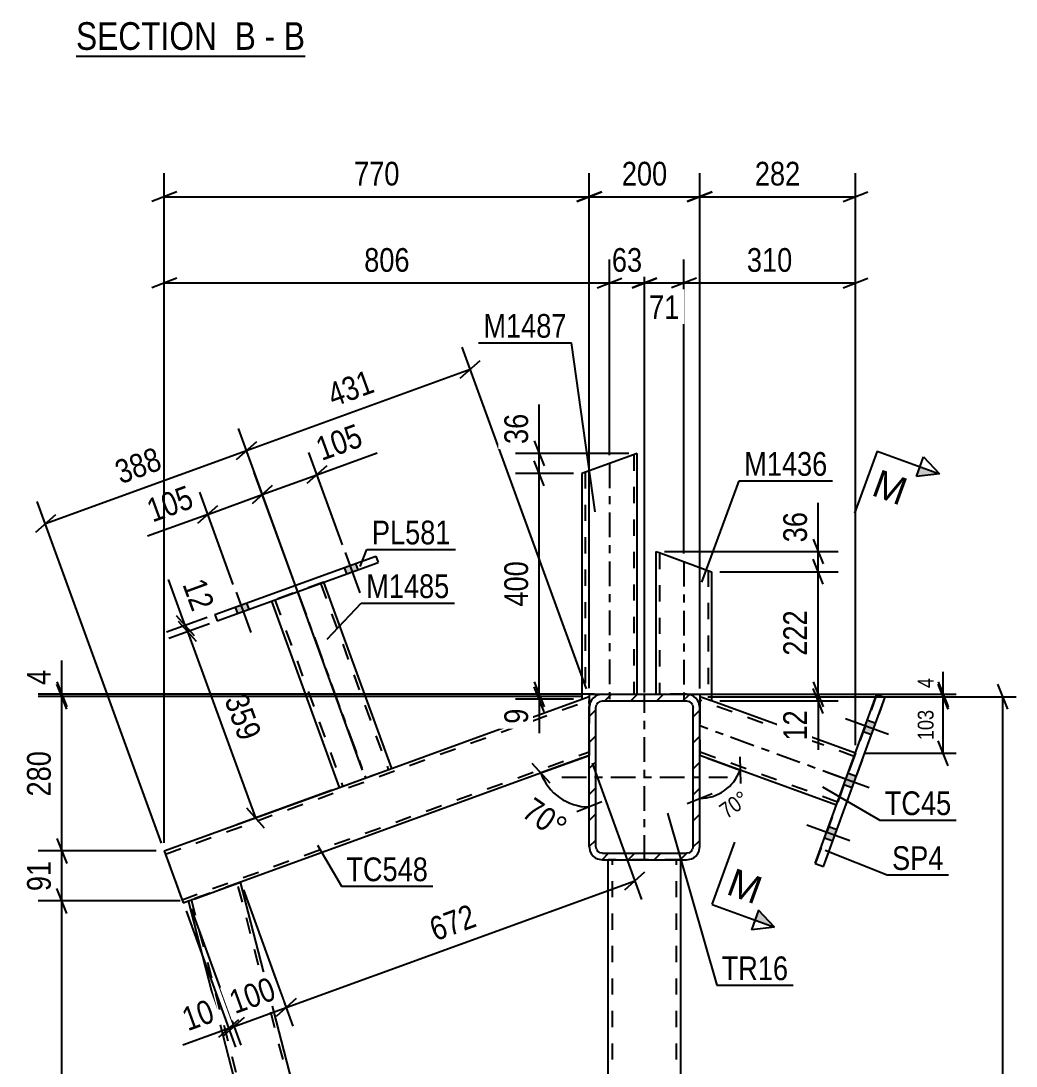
# Model space of a CAD drawing. Header units: millimetres. Extents: x -167 to 1022, y -666 to 175.
# Drawn here: x 352.7 to 472.9, y -425.5 to -299.3 of the extents above; entities that cross this region are included whole.
import ezdxf

# ---------------------------------------------------------------- set-up
doc = ezdxf.new("R2010")
doc.units = ezdxf.units.MM
doc.linetypes.add('DXK_LINE_DOT2', pattern=[3.9198, 1.9599, -1.9599])
doc.linetypes.add('DXK_LINE_DOT3', pattern=[5.9187, 2.979, -0.9799, 0.9799, -0.9799])
doc.styles.add('Arial', font='ARIAL.TTF', dxfattribs={"height": 0.2})
doc.styles.add('Arial Narrow', font='ARIALN.TTF', dxfattribs={"height": 0.2})

# ---------------------------------------------------------------- blocks, each defined once
blk = doc.blocks.new('Unknown-389677493-13 - 41460')
at = {"color": 6, "linetype": 'Continuous'}
blk.add_line((359.37, -303.53), (387.02, -303.53), dxfattribs=at)
at = {"color": 0, "linetype": 'Continuous'}
for points in [[(377.48, -302.78), (377.48, -299.28), (359.37, -299.28), (359.37, -302.78)], [(381.09, -302.78), (381.09, -299.28), (378.53, -299.28), (378.53, -302.78)], [(383.41, -302.78), (383.41, -299.28), (382.14, -299.28), (382.14, -302.78)], [(387.02, -302.78), (387.02, -299.28), (384.46, -299.28), (384.46, -302.78)]]:
    blk.add_wipeout(points, dxfattribs=at)
at = {"color": 7, "linetype": 'Continuous', "style": 'Arial Narrow'}
for s, p in [('SECTION ', (359.37, -302.78)), ('B', (378.53, -302.78)), ('B', (384.46, -302.78)), ('-', (382.14, -302.78))]:
    blk.add_text(s, height=3.34, dxfattribs=at).set_placement(p)
blk = doc.blocks.new('Part-389677493-47263 - 47205')
at = {"color": 2, "linetype": 'Continuous'}
for p, q in [((448.61, -401.03), (456.02, -380.67)), ((449.61, -401.39), (457.02, -381.03)), ((457.02, -381.03), (456.02, -380.67)), ((448.61, -401.03), (449.61, -401.39))]:
    blk.add_line(p, q, dxfattribs=at)
at = {"color": 7, "linetype": 'DXK_LINE_DOT2'}
for p, q in [((456.02, -380.67), (448.61, -401.03)), ((449.61, -401.39), (457.02, -381.03))]:
    blk.add_line(p, q, dxfattribs=at)
blk = doc.blocks.new('Part-389677493-68821 - 47205')
at = {"color": 2, "linetype": 'Continuous'}
for p, q in [((376.14, -370.97), (395.56, -363.9)), ((376.41, -371.72), (395.83, -364.66)), ((395.56, -363.9), (395.83, -364.66)), ((376.14, -370.97), (376.41, -371.72))]:
    blk.add_line(p, q, dxfattribs=at)
blk = doc.blocks.new('Part-389677493-47302 - 47205')
at = {"color": 2, "linetype": 'Continuous'}
for p, q in [((423.6, -469.69), (423.6, -400.59)), ((432.4, -469.69), (432.4, -400.59)), ((423.6, -497.7), (423.6, -497.11)), ((432.4, -497.7), (432.4, -497.11)), ((423.6, -577.69), (423.6, -524.15)), ((432.4, -593.25), (432.4, -524.15))]:
    blk.add_line(p, q, dxfattribs=at)
at = {"color": 7, "linetype": 'DXK_LINE_DOT2'}
for p, q in [((432.4, -400.59), (423.6, -400.59)), ((424.13, -593.25), (424.13, -400.59)), ((431.86, -593.25), (431.86, -400.59)), ((423.6, -497.11), (423.6, -469.69)), ((432.4, -497.11), (432.4, -469.69)), ((423.6, -524.15), (423.6, -497.7)), ((432.4, -524.15), (432.4, -497.7)), ((423.6, -593.25), (423.6, -577.69)), ((432.4, -593.25), (423.6, -593.25))]:
    blk.add_line(p, q, dxfattribs=at)
blk = doc.blocks.new('Part-389677493-47262 - 47205')
at = {"color": 2, "linetype": 'Continuous'}
for p, q in [((434.66, -380.88), (434.66, -381.73)), ((434.66, -381.73), (434.66, -382.19)), ((453.46, -387.72), (436.09, -381.4)), ((451.18, -393.98), (434.66, -387.97))]:
    blk.add_line(p, q, dxfattribs=at)
at = {"color": 7, "linetype": 'DXK_LINE_DOT2'}
for p, q in [((434.66, -380.88), (434.66, -380.94)), ((436.09, -381.4), (434.66, -380.88)), ((434.66, -380.94), (434.66, -381.13)), ((453.32, -388.09), (434.66, -381.3)), ((434.66, -382.19), (434.66, -387.97)), ((451.31, -393.61), (434.66, -387.55)), ((453.46, -387.72), (451.18, -393.98))]:
    blk.add_line(p, q, dxfattribs=at)
at = {"color": 7, "linetype": 'DXK_LINE_DOT3'}
blk.add_line((452.32, -390.85), (434.66, -384.42), dxfattribs=at)
blk = doc.blocks.new('Part-389677493-68827 - 47205')
at = {"color": 2, "linetype": 'Continuous'}
for p, q in [((427.11, -351.5), (420.44, -353.92)), ((427.11, -380.59), (427.11, -351.5)), ((420.44, -353.92), (420.44, -381.2)), ((420.44, -381.2), (421.33, -380.87)), ((421.33, -380.59), (422.93, -380.59)), ((421.33, -380.59), (421.33, -380.87))]:
    blk.add_line(p, q, dxfattribs=at)
at = {"color": 7, "linetype": 'DXK_LINE_DOT2'}
for p, q in [((426.71, -351.64), (426.71, -380.59)), ((420.84, -353.78), (420.87, -353.77)), ((420.84, -353.78), (420.84, -381.05)), ((422.93, -380.59), (427.11, -380.59)), ((420.44, -381.2), (420.44, -381.2)), ((420.44, -381.2), (420.44, -381.2))]:
    blk.add_line(p, q, dxfattribs=at)
at = {"color": 7, "linetype": 'DXK_LINE_DOT3'}
blk.add_line((423.77, -352.71), (423.77, -381.2), dxfattribs=at)
blk = doc.blocks.new('Part-389677493-47318 - 47205')
at = {"linetype": 'Continuous'}
h = blk.add_hatch(dxfattribs=at)
h.set_pattern_fill('', scale=0.7, style=0, pattern_type=0)
h.set_pattern_definition([(45, (421.3288, -398.988), (-1.57154, 1.57154), [])])
h.paths.add_polyline_path([(421.33, -382.19), (421.33, -398.99), (421.45, -399.6), (421.8, -400.12), (422.32, -400.47), (422.93, -400.59), (433.06, -400.59), (433.67, -400.47), (434.19, -400.12), (434.54, -399.6), (434.66, -398.99), (434.66, -382.19), (434.54, -381.58), (434.19, -381.06), (433.67, -380.71), (433.06, -380.59), (422.93, -380.59), (422.32, -380.71), (421.8, -381.06), (421.45, -381.58)])
h.paths.add_polyline_path([(422.36, -381.62), (422.62, -381.45), (422.93, -381.39), (433.06, -381.39), (433.37, -381.45), (433.63, -381.62), (433.8, -381.88), (433.86, -382.19), (433.86, -398.99), (433.8, -399.29), (433.63, -399.55), (433.37, -399.73), (433.06, -399.79), (422.93, -399.79), (422.62, -399.73), (422.36, -399.55), (422.19, -399.29), (422.13, -398.99), (422.13, -382.19), (422.19, -381.88)])
at = {"color": 2, "linetype": 'Continuous'}
for p, q in [((422.93, -380.59), (422.32, -380.71)), ((422.93, -380.59), (433.06, -380.59)), ((433.67, -380.71), (433.06, -380.59)), ((421.45, -381.58), (421.33, -382.19)), ((421.33, -398.99), (421.33, -382.19)), ((422.13, -382.19), (422.19, -381.88)), ((422.13, -398.99), (422.13, -382.19)), ((422.62, -381.45), (422.93, -381.39)), ((422.93, -381.39), (433.06, -381.39)), ((433.06, -381.39), (433.37, -381.45)), ((433.8, -381.88), (433.86, -382.19)), ((433.86, -398.99), (433.86, -382.19)), ((434.66, -382.19), (434.54, -381.58)), ((434.66, -398.99), (434.66, -382.19)), ((421.33, -398.99), (421.45, -399.6)), ((422.19, -399.29), (422.13, -398.99)), ((422.93, -399.79), (422.62, -399.73)), ((422.93, -399.79), (433.06, -399.79)), ((433.37, -399.73), (433.06, -399.79)), ((433.86, -398.99), (433.8, -399.29)), ((434.54, -399.6), (434.66, -398.99)), ((422.32, -400.47), (422.93, -400.59)), ((422.93, -400.59), (433.06, -400.59)), ((433.06, -400.59), (433.67, -400.47))]:
    blk.add_line(p, q, dxfattribs=at)
at = {"color": 7, "linetype": 'DXK_LINE_DOT3'}
for p, q in [((428, -400.59), (428, -380.59)), ((418, -390.59), (438, -390.59))]:
    blk.add_line(p, q, dxfattribs=at)
at = {"color": 2, "linetype": 'Continuous'}
for centre, radius, start, end in [((422.93, -382.19), 1.6, 112.5, 157.5), ((433.06, -382.19), 1.6, 22.5, 67.5), ((422.93, -382.19), 0.8, 112.5, 157.5), ((433.06, -382.19), 0.8, 22.5, 67.5), ((422.93, -398.99), 1.6, 202.5, 247.5), ((422.93, -398.99), 0.8, 202.5, 247.5), ((433.06, -398.99), 0.8, 292.5, 337.5), ((433.06, -398.99), 1.6, 292.5, 337.5)]:
    blk.add_arc(centre, radius, start, end, dxfattribs=at)
blk = doc.blocks.new('Bolt-389677493-47372 - 47205')
at = {"linetype": 'Continuous'}
for points in [[(455.4, -385.48), (455.91, -384.1), (454.9, -383.74), (454.4, -385.12)], [(455.4, -385.48), (455.91, -384.1), (454.9, -383.74), (454.4, -385.12)], [(455.4, -385.48), (455.91, -384.1), (454.9, -383.74), (454.4, -385.12)], [(453.07, -391.9), (453.57, -390.53), (452.57, -390.16), (452.07, -391.54)], [(453.07, -391.9), (453.57, -390.53), (452.57, -390.16), (452.07, -391.54)], [(450.73, -398.33), (451.23, -396.95), (450.23, -396.58), (449.73, -397.96)], [(450.73, -398.33), (451.23, -396.95), (450.23, -396.58), (449.73, -397.96)], [(450.73, -398.33), (451.23, -396.95), (450.23, -396.58), (449.73, -397.96)]]:
    blk.add_hatch(color=1, dxfattribs=at).paths.add_polyline_path(points)
at = {"color": 1, "linetype": 'Continuous'}
for p, q in [((457.47, -385.45), (452.27, -383.56)), ((457.47, -385.45), (452.27, -383.56)), ((457.47, -385.45), (452.27, -383.56)), ((455.91, -384.1), (454.9, -383.74)), ((455.91, -384.1), (454.9, -383.74)), ((455.91, -384.1), (454.9, -383.74)), ((455.4, -385.48), (454.4, -385.12)), ((455.4, -385.48), (454.4, -385.12)), ((455.4, -385.48), (454.4, -385.12)), ((455.13, -391.88), (449.94, -389.98)), ((455.13, -391.88), (449.94, -389.98)), ((453.57, -390.53), (452.57, -390.16)), ((453.57, -390.53), (452.57, -390.16)), ((453.07, -391.9), (452.07, -391.54)), ((453.07, -391.9), (452.07, -391.54)), ((452.8, -398.3), (447.6, -396.4)), ((452.8, -398.3), (447.6, -396.4)), ((452.8, -398.3), (447.6, -396.4)), ((451.23, -396.95), (450.23, -396.58)), ((451.23, -396.95), (450.23, -396.58)), ((451.23, -396.95), (450.23, -396.58)), ((450.73, -398.33), (449.73, -397.96)), ((450.73, -398.33), (449.73, -397.96)), ((450.73, -398.33), (449.73, -397.96))]:
    blk.add_line(p, q, dxfattribs=at)
blk = doc.blocks.new('Part-389677493-63126 - 47205')
at = {"color": 7, "linetype": 'DXK_LINE_DOT2'}
for p, q in [((420.44, -381.2), (421.33, -380.87)), ((421.33, -387.96), (421.33, -380.87)), ((370.17, -399.89), (421.33, -381.3)), ((421.33, -381.3), (421.33, -381.3)), ((421.33, -381.72), (421.33, -381.4)), ((421.33, -382.16), (421.33, -387.28)), ((421.33, -387.11), (421.33, -387.96)), ((372.17, -405.4), (421.33, -387.54)), ((421.33, -387.54), (421.33, -387.51)), ((421.33, -387.54), (421.33, -387.54)), ((421.33, -387.96), (421.33, -387.96)), ((421.33, -387.97), (421.33, -387.96)), ((421.33, -387.96), (421.33, -387.97)), ((391.18, -391.83), (396.69, -389.82)), ((370.03, -399.51), (372.31, -405.78)), ((372.94, -405.55), (379.24, -403.26))]:
    blk.add_line(p, q, dxfattribs=at)
at = {"color": 2, "linetype": 'Continuous'}
for p, q in [((421.33, -380.87), (421.33, -380.87)), ((421.33, -380.87), (421.33, -380.87)), ((421.33, -380.87), (421.33, -380.94)), ((421.33, -380.94), (421.33, -381.12)), ((421.33, -381.12), (421.33, -381.72)), ((396.69, -389.82), (420.44, -381.2)), ((421.33, -381.72), (421.33, -382.16)), ((421.33, -387.97), (379.24, -403.26)), ((370.03, -399.51), (391.18, -391.83)), ((370.03, -399.51), (372.31, -405.78)), ((372.31, -405.78), (372.94, -405.55))]:
    blk.add_line(p, q, dxfattribs=at)
blk = doc.blocks.new('Part-389677493-63127 - 47205')
at = {"color": 7, "linetype": 'DXK_LINE_DOT2'}
for p, q in [((379.24, -403.26), (372.94, -405.55)), ((378.86, -403.4), (378.86, -403.4)), ((423.6, -576.48), (378.86, -403.4)), ((372.94, -405.55), (372.94, -405.55)), ((373.35, -405.4), (373.32, -405.41)), ((373.32, -405.41), (373.32, -405.41)), ((421.87, -593.25), (373.32, -405.41)), ((373.41, -405.38), (373.35, -405.4)), ((423.6, -574.89), (423.6, -574.88)), ((423.6, -574.88), (423.6, -574.89)), ((423.6, -574.89), (423.6, -574.89)), ((423.6, -593.25), (423.6, -574.89)), ((423.6, -577.73), (423.6, -574.89)), ((423.6, -578.08), (423.6, -578.08)), ((422.93, -593.25), (423.6, -593.25))]:
    blk.add_line(p, q, dxfattribs=at)
at = {"color": 2, "linetype": 'Continuous'}
for p, q in [((373.7, -405.27), (379.24, -403.26)), ((423.6, -574.88), (379.24, -403.26)), ((372.94, -405.55), (373, -405.52)), ((372.94, -405.55), (372.94, -405.55)), ((421.46, -593.25), (372.94, -405.55)), ((373, -405.52), (373.41, -405.38)), ((373.41, -405.38), (373.7, -405.27)), ((423.6, -593.25), (423.6, -577.73)), ((421.46, -593.25), (422.93, -593.25))]:
    blk.add_line(p, q, dxfattribs=at)
blk = doc.blocks.new('Part-389677493-68816 - 47205')
at = {"color": 2, "linetype": 'Continuous'}
for p, q in [((429.42, -380.59), (429.42, -363.36)), ((429.42, -363.36), (429.48, -363.39)), ((429.48, -363.39), (429.66, -363.45)), ((429.66, -363.45), (430.22, -363.65)), ((430.22, -363.65), (436.09, -365.79)), ((436.09, -365.79), (436.09, -381.4)), ((433.06, -380.59), (434.66, -380.59)), ((434.66, -380.59), (434.66, -380.88)), ((436.03, -381.37), (434.66, -380.88)), ((436.09, -381.4), (436.03, -381.37))]:
    blk.add_line(p, q, dxfattribs=at)
at = {"color": 7, "linetype": 'DXK_LINE_DOT2'}
for p, q in [((429.66, -363.45), (430.07, -363.6)), ((429.82, -363.51), (429.82, -380.59)), ((429.82, -363.51), (429.85, -363.52)), ((429.92, -363.54), (430.22, -363.65)), ((435.69, -365.64), (435.69, -381.25)), ((433.06, -380.59), (429.42, -380.59)), ((435.66, -381.24), (435.6, -381.22))]:
    blk.add_line(p, q, dxfattribs=at)
at = {"color": 7, "linetype": 'DXK_LINE_DOT3'}
blk.add_line((432.76, -364.58), (432.76, -381.4), dxfattribs=at)
blk = doc.blocks.new('Part-389677493-68820 - 47205')
at = {"color": 7, "linetype": 'DXK_LINE_DOT2'}
for p, q in [((389.25, -367.05), (382.99, -369.33)), ((388.88, -367.18), (397.07, -389.69)), ((389.26, -367.05), (389.25, -367.05)), ((389.25, -367.05), (389.26, -367.05)), ((382.99, -369.33), (382.99, -369.33)), ((382.99, -369.33), (382.99, -369.33)), ((383.37, -369.19), (391.56, -391.69)), ((396.98, -389.72), (397.07, -389.69)), ((396.98, -389.72), (397.04, -389.7)), ((397.04, -389.7), (396.98, -389.72)), ((397.04, -389.7), (397.07, -389.69)), ((397.07, -389.69), (397.04, -389.7)), ((391.18, -391.83), (391.18, -391.83)), ((391.18, -391.83), (391.19, -391.83)), ((391.18, -391.83), (391.19, -391.83)), ((391.56, -391.69), (391.58, -391.68)), ((391.58, -391.68), (391.64, -391.66)), ((391.64, -391.66), (391.67, -391.65))]:
    blk.add_line(p, q, dxfattribs=at)
at = {"color": 2, "linetype": 'Continuous'}
for p, q in [((389.26, -367.05), (397.44, -389.55)), ((391.18, -391.83), (382.99, -369.33)), ((391.19, -391.83), (397.44, -389.55))]:
    blk.add_line(p, q, dxfattribs=at)
at = {"color": 7, "linetype": 'DXK_LINE_DOT3'}
blk.add_line((386.12, -368.19), (394.31, -390.69), dxfattribs=at)
blk = doc.blocks.new('Bolt-389677493-68833 - 47205')
at = {"linetype": 'Continuous'}
for points in [[(393.12, -364.79), (391.74, -365.3), (392.01, -366.05), (393.39, -365.55)], [(379.96, -369.58), (378.58, -370.08), (378.86, -370.84), (380.23, -370.33)]]:
    blk.add_hatch(color=1, dxfattribs=at).paths.add_polyline_path(points)
at = {"color": 1, "linetype": 'Continuous'}
for p, q in [((391.86, -363.48), (393.64, -368.36)), ((391.74, -365.3), (392.01, -366.05)), ((393.12, -364.79), (393.39, -365.55)), ((378.7, -368.27), (380.48, -373.15)), ((379.96, -369.58), (380.23, -370.33)), ((378.58, -370.08), (378.86, -370.84))]:
    blk.add_line(p, q, dxfattribs=at)
blk = doc.blocks.new('Bolt-389677493-68834 - 47205')
at = {"linetype": 'Continuous'}
for points in [[(393.12, -364.79), (391.74, -365.3), (392.01, -366.05), (393.39, -365.55)], [(379.96, -369.58), (378.58, -370.08), (378.86, -370.84), (380.23, -370.33)]]:
    blk.add_hatch(color=1, dxfattribs=at).paths.add_polyline_path(points)
at = {"color": 1, "linetype": 'Continuous'}
for p, q in [((391.86, -363.48), (393.64, -368.36)), ((391.74, -365.3), (392.01, -366.05)), ((393.12, -364.79), (393.39, -365.55)), ((378.7, -368.27), (380.48, -373.15)), ((379.96, -369.58), (380.23, -370.33)), ((378.58, -370.08), (378.86, -370.84))]:
    blk.add_line(p, q, dxfattribs=at)
blk = doc.blocks.new('StraightDimension-389677493-68284 - 47205')
at = {"color": 7, "linetype": 'Continuous'}
for p, q in [((421.33, -379.87), (421.33, -317.66)), ((434.66, -379.91), (434.66, -317.66)), ((422.83, -319.91), (419.83, -321.11)), ((421.33, -320.51), (434.66, -320.51)), ((433.16, -321.11), (436.16, -319.91))]:
    blk.add_line(p, q, dxfattribs=at)
at = {"color": 0}
blk.add_wipeout([(431.34, -319.76), (431.34, -315.56), (424.66, -315.56), (424.66, -319.76)], dxfattribs=at)
at = {"color": 3, "style": 'Arial Narrow'}
blk.add_text('200', height=2.863, dxfattribs=at).set_placement((425.26, -319.16))
blk = doc.blocks.new('StraightDimension-389677493-76272 - 47205')
at = {"color": 7, "linetype": 'Continuous'}
for p, q in [((375.47, -372.07), (370.58, -373.85)), ((373.91, -374.23), (371.75, -371.82)), ((372.83, -373.03), (381.02, -395.52)), ((390.24, -392.17), (378.76, -396.35)), ((379.94, -394.32), (382.1, -396.73))]:
    blk.add_line(p, q, dxfattribs=at)
at = {"color": 0}
blk.add_wipeout([(378.77, -387.16), (382.72, -385.72), (380.43, -379.44), (376.49, -380.88)], dxfattribs=at)
at = {"color": 3, "style": 'Arial Narrow'}
blk.add_text('359', height=2.863, rotation=-69.9983, dxfattribs=at).set_placement((377.26, -381.24))
blk = doc.blocks.new('StraightDimension-389677493-76208 - 47205')
at = {"color": 7, "linetype": 'Continuous'}
for p, q in [((391.52, -362.54), (387.46, -351.4)), ((389.64, -353), (387.23, -355.16)), ((385.78, -367.25), (380.89, -353.8)), ((381.86, -356.48), (388.44, -354.08)), ((380.66, -357.55), (383.06, -355.4))]:
    blk.add_line(p, q, dxfattribs=at)
at = {"color": 0}
blk.add_wipeout([(394.96, -350.91), (393.52, -346.96), (387.24, -349.25), (388.67, -353.2)], dxfattribs=at)
at = {"color": 7, "linetype": 'Continuous'}
blk.add_line((388.44, -354.08), (395.71, -351.44), dxfattribs=at)
blk.add_line((388.44, -354.08), (395.71, -351.44), dxfattribs=at)
at = {"color": 3, "style": 'Arial Narrow'}
blk.add_text('105', height=2.863, rotation=20.002, dxfattribs=at).set_placement((389.03, -352.43))
blk = doc.blocks.new('StraightDimension-389677493-50651 - 47205')
at = {"color": 7, "linetype": 'Continuous'}
for p, q in [((464.04, -380.59), (464.04, -377.87)), ((464.04, -380.59), (464.04, -377.87)), ((463.44, -379.09), (464.64, -382.09)), ((464.64, -382.38), (463.44, -379.38)), ((434.06, -380.59), (465.64, -380.59)), ((435.66, -380.88), (465.64, -380.88)), ((464.04, -380.88), (464.04, -380.59))]:
    blk.add_line(p, q, dxfattribs=at)
at = {"color": 0}
blk.add_wipeout([(463.29, -378.22), (460.49, -378.22), (460.49, -380.24), (463.29, -380.24)], dxfattribs=at)
at = {"color": 3, "style": 'Arial Narrow'}
blk.add_text('4', height=1.91, rotation=90.0002, dxfattribs=at).set_placement((462.89, -379.84))
blk = doc.blocks.new('StraightDimension-389677493-76183 - 47205')
at = {"color": 7, "linetype": 'Continuous'}
for p, q in [((393.97, -389.75), (378.98, -348.48)), ((378.75, -352.24), (381.16, -350.09)), ((355.67, -359.98), (379.95, -351.16)), ((369.69, -398.57), (354.7, -357.3)), ((356.88, -358.91), (354.47, -361.06))]:
    blk.add_line(p, q, dxfattribs=at)
at = {"color": 0}
blk.add_wipeout([(370.7, -353.73), (369.26, -349.78), (362.98, -352.06), (364.41, -356.01)], dxfattribs=at)
at = {"color": 3, "style": 'Arial Narrow'}
blk.add_text('388', height=2.863, rotation=19.9676, dxfattribs=at).set_placement((364.77, -355.24))
blk = doc.blocks.new('StraightDimension-389677493-50652 - 47205')
at = {"color": 7, "linetype": 'Continuous'}
for p, q in [((463.44, -379.38), (464.64, -382.38)), ((435.66, -380.88), (465.64, -380.88)), ((464.04, -387.72), (464.04, -380.88)), ((464.64, -389.22), (463.44, -386.22)), ((454.46, -387.72), (465.64, -387.72))]:
    blk.add_line(p, q, dxfattribs=at)
at = {"color": 0}
blk.add_wipeout([(463.29, -382.07), (460.49, -382.07), (460.49, -386.53), (463.29, -386.53)], dxfattribs=at)
at = {"color": 3, "style": 'Arial Narrow'}
blk.add_text('103', height=1.909, rotation=90.0002, dxfattribs=at).set_placement((462.89, -386.13))
blk = doc.blocks.new('StraightDimension-389677493-76310 - 47205')
at = {"color": 7, "linetype": 'Continuous'}
for p, q in [((432.76, -363.58), (432.76, -328.08)), ((453.46, -386.72), (453.46, -328.08)), ((434.26, -330.33), (431.26, -331.53)), ((451.96, -331.53), (454.96, -330.33)), ((432.76, -330.93), (453.46, -330.93))]:
    blk.add_line(p, q, dxfattribs=at)
at = {"color": 0}
blk.add_wipeout([(446.45, -330.18), (446.45, -325.98), (439.76, -325.98), (439.76, -330.18)], dxfattribs=at)
at = {"color": 3, "style": 'Arial Narrow'}
blk.add_text('310', height=2.863, dxfattribs=at).set_placement((440.36, -329.58))
blk = doc.blocks.new('StraightDimension-389677493-75788 - 47205')
at = {"color": 7, "linetype": 'Continuous'}
for p, q in [((372.65, -406.72), (378.63, -423.19)), ((373.28, -406.49), (379.27, -422.95)), ((376.61, -422.01), (379.02, -419.85)), ((379.65, -419.62), (377.24, -421.77)), ((377.81, -420.93), (378.45, -420.7))]:
    blk.add_line(p, q, dxfattribs=at)
at = {"color": 0}
blk.add_wipeout([(377.06, -420.4), (375.63, -416.46), (371.06, -418.11), (372.5, -422.06)], dxfattribs=at)
at = {"color": 7, "linetype": 'Continuous'}
blk.add_line((377.81, -420.93), (372.26, -422.95), dxfattribs=at)
blk.add_line((377.81, -420.93), (372.26, -422.95), dxfattribs=at)
at = {"color": 3, "style": 'Arial Narrow'}
blk.add_text('10', height=2.863, rotation=19.9676, dxfattribs=at).set_placement((372.86, -421.29))
blk = doc.blocks.new('StraightDimension-389677493-76182 - 47205')
at = {"color": 7, "linetype": 'Continuous'}
for p, q in [((420.99, -379.93), (406, -338.67)), ((405.76, -342.42), (408.17, -340.27)), ((379.95, -351.16), (406.97, -341.35)), ((393.97, -389.75), (378.98, -348.48)), ((381.16, -350.09), (378.75, -352.24))]:
    blk.add_line(p, q, dxfattribs=at)
at = {"color": 0}
blk.add_wipeout([(396.35, -344.41), (394.91, -340.46), (388.63, -342.74), (390.06, -346.69)], dxfattribs=at)
at = {"color": 3, "style": 'Arial Narrow'}
blk.add_text('431', height=2.863, rotation=19.9676, dxfattribs=at).set_placement((390.42, -345.92))
blk = doc.blocks.new('StraightDimension-389677493-54989 - 47205')
at = {"color": 7, "linetype": 'Continuous'}
for p, q in [((471.85, -382.38), (470.65, -379.38)), ((435.66, -380.88), (472.85, -380.88)), ((471.25, -593.25), (471.25, -380.88)), ((470.65, -591.75), (471.85, -594.75)), ((432.86, -593.25), (472.85, -593.25))]:
    blk.add_line(p, q, dxfattribs=at)
at = {"color": 0}
blk.add_wipeout([(470.5, -484.23), (467.7, -484.23), (467.7, -489.9), (470.5, -489.9)], dxfattribs=at)
at = {"color": 3, "style": 'Arial Narrow'}
blk.add_text('3186', height=1.909, rotation=90.0002, dxfattribs=at).set_placement((470.1, -489.5))
blk = doc.blocks.new('AngleDimension-389677493-68330 - 47205')
at = {"color": 7, "linetype": 'Continuous'}
for p, q in [((415.48, -390.09), (421.33, -387.97)), ((420.39, -388.31), (415.48, -390.09)), ((421.33, -394.19), (421.33, -387.97)), ((414.4, -388.89), (416.55, -391.3)), ((422.83, -393.59), (419.83, -394.79))]:
    blk.add_line(p, q, dxfattribs=at)
blk.add_arc((421.33, -387.97), 6.23, 199.9666, 270, dxfattribs=at)
at = {"color": 0}
blk.add_wipeout([(417.47, -399.1), (419.88, -395.66), (414.59, -391.95), (412.18, -395.39)], dxfattribs=at)
at = {"color": 3, "style": 'Arial Narrow'}
blk.add_text('70°', height=2.863, rotation=-35.0192, dxfattribs=at).set_placement((413.02, -395.24))
blk = doc.blocks.new('AngleDimension-389677493-49450 - 47205')
at = {"color": 7, "linetype": 'Continuous'}
for p, q in [((439.54, -389.75), (434.66, -387.97)), ((434.66, -393.17), (434.66, -387.97)), ((435.6, -388.31), (439.54, -389.75)), ((439.49, -388.13), (439.59, -391.36)), ((433.16, -393.77), (436.16, -392.57))]:
    blk.add_line(p, q, dxfattribs=at)
blk.add_arc((434.66, -387.97), 5.19, 270, 340, dxfattribs=at)
at = {"color": 0}
blk.add_wipeout([(441.36, -393.78), (439.75, -391.48), (436.22, -393.95), (437.83, -396.25)], dxfattribs=at)
at = {"color": 3, "style": 'Arial Narrow'}
blk.add_text('70°', height=1.909, rotation=35.002, dxfattribs=at).set_placement((437.93, -395.69))
blk = doc.blocks.new('StraightDimension-389677493-68283 - 47205')
at = {"color": 7, "linetype": 'Continuous'}
for p, q in [((434.66, -379.91), (434.66, -317.66)), ((453.46, -386.72), (453.46, -317.66)), ((436.16, -319.91), (433.16, -321.11)), ((434.66, -320.51), (453.46, -320.51)), ((451.96, -321.11), (454.96, -319.91))]:
    blk.add_line(p, q, dxfattribs=at)
at = {"color": 0}
blk.add_wipeout([(447.4, -319.76), (447.4, -315.56), (440.72, -315.56), (440.72, -319.76)], dxfattribs=at)
at = {"color": 3, "style": 'Arial Narrow'}
blk.add_text('282', height=2.863, dxfattribs=at).set_placement((441.32, -319.16))
blk = doc.blocks.new('StraightDimension-389677493-75787 - 47205')
at = {"color": 7, "linetype": 'Continuous'}
for p, q in [((379.58, -404.2), (385.56, -420.67)), ((373.28, -406.49), (379.27, -422.95)), ((385.95, -417.34), (383.54, -419.49)), ((378.45, -420.7), (384.74, -418.41)), ((377.24, -421.77), (379.65, -419.62))]:
    blk.add_line(p, q, dxfattribs=at)
at = {"color": 0}
blk.add_wipeout([(384.48, -417.71), (383.04, -413.76), (376.76, -416.04), (378.2, -419.99)], dxfattribs=at)
at = {"color": 3, "style": 'Arial Narrow'}
blk.add_text('100', height=2.863, rotation=19.9676, dxfattribs=at).set_placement((378.56, -419.22))
blk = doc.blocks.new('StraightDimension-389677493-68285 - 47205')
at = {"color": 7, "linetype": 'Continuous'}
for p, q in [((370.03, -398.51), (370.03, -317.66)), ((421.33, -379.87), (421.33, -317.66)), ((371.53, -319.91), (368.53, -321.11)), ((370.03, -320.51), (421.33, -320.51)), ((419.83, -321.11), (422.83, -319.91))]:
    blk.add_line(p, q, dxfattribs=at)
at = {"color": 0}
blk.add_wipeout([(399.02, -319.76), (399.02, -315.56), (392.34, -315.56), (392.34, -319.76)], dxfattribs=at)
at = {"color": 3, "style": 'Arial Narrow'}
blk.add_text('770', height=2.863, dxfattribs=at).set_placement((392.94, -319.16))
blk = doc.blocks.new('StraightDimension-389677493-75786 - 47205')
at = {"color": 7, "linetype": 'Continuous'}
for p, q in [((421.67, -388.91), (427.65, -405.38)), ((425.63, -404.2), (428.04, -402.04)), ((384.74, -418.41), (426.83, -403.12)), ((379.58, -404.2), (385.56, -420.67)), ((385.95, -417.34), (383.54, -419.49))]:
    blk.add_line(p, q, dxfattribs=at)
at = {"color": 0}
blk.add_wipeout([(408.67, -408.92), (407.24, -404.97), (400.96, -407.25), (402.39, -411.2)], dxfattribs=at)
at = {"color": 3, "style": 'Arial Narrow'}
blk.add_text('672', height=2.863, rotation=19.9676, dxfattribs=at).set_placement((402.75, -410.43))
blk = doc.blocks.new('StraightDimension-389677493-76273 - 47205')
at = {"color": 7, "linetype": 'Continuous'}
for p, q in [((375.2, -371.31), (370.3, -373.1)), ((375.47, -372.07), (370.58, -373.85)), ((371.48, -371.07), (373.63, -373.48)), ((373.91, -374.23), (371.75, -371.82)), ((372.56, -372.28), (372.83, -373.03))]:
    blk.add_line(p, q, dxfattribs=at)
at = {"color": 0}
blk.add_wipeout([(373.08, -371.53), (377.03, -370.09), (375.37, -365.53), (371.42, -366.96)], dxfattribs=at)
at = {"color": 7, "linetype": 'Continuous'}
blk.add_line((372.56, -372.28), (370.54, -366.73), dxfattribs=at)
blk.add_line((372.56, -372.28), (370.54, -366.73), dxfattribs=at)
at = {"color": 3, "style": 'Arial Narrow'}
blk.add_text('12', height=2.863, rotation=-69.9983, dxfattribs=at).set_placement((372.19, -367.32))
blk = doc.blocks.new('StraightDimension-389677493-76209 - 47205')
at = {"color": 7, "linetype": 'Continuous'}
for p, q in [((385.78, -367.25), (380.89, -353.8)), ((383.06, -355.4), (380.66, -357.55)), ((378.36, -367.33), (374.31, -356.19)), ((375.28, -358.87), (381.86, -356.48)), ((374.08, -359.95), (376.49, -357.79))]:
    blk.add_line(p, q, dxfattribs=at)
at = {"color": 0}
blk.add_wipeout([(374.53, -358.34), (373.1, -354.4), (366.81, -356.68), (368.25, -360.63)], dxfattribs=at)
at = {"color": 7, "linetype": 'Continuous'}
blk.add_line((375.28, -358.87), (368.01, -361.51), dxfattribs=at)
blk.add_line((375.28, -358.87), (368.01, -361.51), dxfattribs=at)
at = {"color": 3, "style": 'Arial Narrow'}
blk.add_text('105', height=2.863, rotation=20.002, dxfattribs=at).set_placement((368.61, -359.86))
blk = doc.blocks.new('StraightDimension-389677493-76311 - 47205')
at = {"color": 7, "linetype": 'Continuous'}
for p, q in [((428, -380.39), (428, -328.53)), ((432.76, -363.58), (432.76, -328.53)), ((426.5, -331.53), (429.5, -330.33)), ((434.26, -330.33), (431.26, -331.53)), ((428, -330.93), (432.76, -330.93))]:
    blk.add_line(p, q, dxfattribs=at)
at = {"color": 0}
blk.add_wipeout([(432.8, -335.88), (432.8, -331.68), (427.95, -331.68), (427.95, -335.88)], dxfattribs=at)
at = {"color": 3, "style": 'Arial Narrow'}
blk.add_text('71', height=2.863, dxfattribs=at).set_placement((428.55, -335.28))
blk = doc.blocks.new('StraightDimension-389677493-76312 - 47205')
at = {"color": 7, "linetype": 'Continuous'}
for p, q in [((423.77, -351.71), (423.77, -328.08)), ((428, -380.39), (428, -328.08)), ((422.27, -331.53), (425.27, -330.33)), ((429.5, -330.33), (426.5, -331.53)), ((423.77, -330.93), (428, -330.93))]:
    blk.add_line(p, q, dxfattribs=at)
at = {"color": 0}
blk.add_wipeout([(428.31, -330.18), (428.31, -325.98), (423.46, -325.98), (423.46, -330.18)], dxfattribs=at)
at = {"color": 3, "style": 'Arial Narrow'}
blk.add_text('63', height=2.863, dxfattribs=at).set_placement((424.06, -329.58))
blk = doc.blocks.new('StraightDimension-389677493-76313 - 47205')
at = {"color": 7, "linetype": 'Continuous'}
for p, q in [((370.03, -398.51), (370.03, -328.08)), ((423.77, -351.71), (423.77, -328.08)), ((371.53, -330.33), (368.53, -331.53)), ((422.27, -331.53), (425.27, -330.33)), ((370.03, -330.93), (423.77, -330.93))]:
    blk.add_line(p, q, dxfattribs=at)
at = {"color": 0}
blk.add_wipeout([(400.24, -330.18), (400.24, -325.98), (393.56, -325.98), (393.56, -330.18)], dxfattribs=at)
at = {"color": 3, "style": 'Arial Narrow'}
blk.add_text('806', height=2.863, dxfattribs=at).set_placement((394.16, -329.58))
blk = doc.blocks.new('StraightDimension-389677493-76355 - 47205')
at = {"color": 7, "linetype": 'Continuous'}
for p, q in [((415.29, -351.5), (415.29, -345.59)), ((415.29, -351.5), (415.29, -345.59)), ((414.69, -350), (415.89, -353)), ((426.11, -351.5), (412.44, -351.5)), ((415.29, -353.92), (415.29, -351.5)), ((415.89, -355.42), (414.69, -352.42)), ((419.44, -353.92), (412.44, -353.92))]:
    blk.add_line(p, q, dxfattribs=at)
at = {"color": 0}
blk.add_wipeout([(414.54, -346.12), (410.34, -346.12), (410.34, -350.97), (414.54, -350.97)], dxfattribs=at)
at = {"color": 3, "style": 'Arial Narrow'}
blk.add_text('36', height=2.863, rotation=90.0002, dxfattribs=at).set_placement((413.94, -350.37))
blk = doc.blocks.new('StraightDimension-389677493-76356 - 47205')
at = {"color": 7, "linetype": 'Continuous'}
for p, q in [((415.89, -355.42), (414.69, -352.42)), ((419.44, -353.92), (412.44, -353.92)), ((415.29, -380.59), (415.29, -353.92)), ((414.69, -379.09), (415.89, -382.09)), ((421.93, -380.59), (412.44, -380.59))]:
    blk.add_line(p, q, dxfattribs=at)
at = {"color": 0}
blk.add_wipeout([(414.54, -363.91), (410.34, -363.91), (410.34, -370.6), (414.54, -370.6)], dxfattribs=at)
at = {"color": 3, "style": 'Arial Narrow'}
blk.add_text('400', height=2.863, rotation=90.0002, dxfattribs=at).set_placement((413.94, -370))
blk = doc.blocks.new('StraightDimension-389677493-76357 - 47205')
at = {"color": 7, "linetype": 'Continuous'}
for p, q in [((414.69, -379.09), (415.89, -382.09)), ((415.89, -382.7), (414.69, -379.7)), ((421.93, -380.59), (412.44, -380.59)), ((415.29, -381.2), (415.29, -380.59)), ((419.44, -381.2), (412.44, -381.2)), ((415.29, -381.2), (415.29, -385.27)), ((415.29, -381.2), (415.29, -385.27))]:
    blk.add_line(p, q, dxfattribs=at)
at = {"color": 0}
blk.add_wipeout([(414.54, -381.72), (410.34, -381.72), (410.34, -384.75), (414.54, -384.75)], dxfattribs=at)
at = {"color": 3, "style": 'Arial Narrow'}
blk.add_text('9', height=2.86, rotation=90.0002, dxfattribs=at).set_placement((413.94, -384.15))
blk = doc.blocks.new('StraightDimension-389677493-76472 - 47205')
at = {"color": 7, "linetype": 'Continuous'}
for p, q in [((357.67, -380.59), (357.67, -376.51)), ((357.67, -380.59), (357.67, -376.51)), ((357.07, -379.09), (358.27, -382.09)), ((358.27, -382.37), (357.07, -379.37)), ((421.93, -380.59), (354.82, -380.59)), ((420.33, -380.87), (354.82, -380.87)), ((357.67, -380.87), (357.67, -380.59))]:
    blk.add_line(p, q, dxfattribs=at)
at = {"color": 0}
blk.add_wipeout([(356.92, -377.03), (352.72, -377.03), (352.72, -380.06), (356.92, -380.06)], dxfattribs=at)
at = {"color": 3, "style": 'Arial Narrow'}
blk.add_text('4', height=2.86, rotation=90.0002, dxfattribs=at).set_placement((356.32, -379.46))
blk = doc.blocks.new('StraightDimension-389677493-76473 - 47205')
at = {"color": 7, "linetype": 'Continuous'}
for p, q in [((358.27, -382.37), (357.07, -379.37)), ((420.33, -380.87), (354.82, -380.87)), ((357.67, -399.51), (357.67, -380.87)), ((357.07, -398.01), (358.27, -401.01)), ((369.03, -399.51), (354.82, -399.51))]:
    blk.add_line(p, q, dxfattribs=at)
at = {"color": 0}
blk.add_wipeout([(356.92, -386.85), (352.72, -386.85), (352.72, -393.53), (356.92, -393.53)], dxfattribs=at)
at = {"color": 3, "style": 'Arial Narrow'}
blk.add_text('280', height=2.863, rotation=90.0002, dxfattribs=at).set_placement((356.32, -392.93))
blk = doc.blocks.new('StraightDimension-389677493-76474 - 47205')
at = {"color": 7, "linetype": 'Continuous'}
for p, q in [((357.07, -398.01), (358.27, -401.01)), ((369.03, -399.51), (354.82, -399.51)), ((357.67, -405.55), (357.67, -399.51)), ((358.27, -407.05), (357.07, -404.05)), ((371.94, -405.55), (354.82, -405.55))]:
    blk.add_line(p, q, dxfattribs=at)
at = {"color": 0}
blk.add_wipeout([(356.92, -400.1), (352.72, -400.1), (352.72, -404.96), (356.92, -404.96)], dxfattribs=at)
at = {"color": 3, "style": 'Arial Narrow'}
blk.add_text('91', height=2.863, rotation=90.0002, dxfattribs=at).set_placement((356.32, -404.36))
blk = doc.blocks.new('StraightDimension-389677493-76475 - 47205')
at = {"color": 7, "linetype": 'Continuous'}
for p, q in [((358.27, -407.05), (357.07, -404.05)), ((371.94, -405.55), (354.82, -405.55)), ((357.67, -593.25), (357.67, -405.55)), ((357.07, -591.75), (358.27, -594.75)), ((420.46, -593.25), (354.82, -593.25))]:
    blk.add_line(p, q, dxfattribs=at)
at = {"color": 0}
blk.add_wipeout([(356.92, -495.14), (352.72, -495.14), (352.72, -503.66), (356.92, -503.66)], dxfattribs=at)
at = {"color": 3, "style": 'Arial Narrow'}
blk.add_text('2816', height=2.863, rotation=90.0002, dxfattribs=at).set_placement((356.32, -503.06))
blk = doc.blocks.new('StraightDimension-389677493-76664 - 47205')
at = {"color": 7, "linetype": 'Continuous'}
for p, q in [((448.96, -363.36), (448.96, -357.46)), ((448.96, -363.36), (448.96, -357.46)), ((448.36, -361.86), (449.56, -364.86)), ((430.42, -363.36), (451.36, -363.36)), ((448.96, -365.79), (448.96, -363.36)), ((449.56, -367.29), (448.36, -364.29)), ((437.09, -365.79), (451.36, -365.79))]:
    blk.add_line(p, q, dxfattribs=at)
at = {"color": 0}
blk.add_wipeout([(448.21, -357.98), (444.01, -357.98), (444.01, -362.84), (448.21, -362.84)], dxfattribs=at)
at = {"color": 3, "style": 'Arial Narrow'}
blk.add_text('36', height=2.863, rotation=90.0002, dxfattribs=at).set_placement((447.61, -362.24))
blk = doc.blocks.new('StraightDimension-389677493-76665 - 47205')
at = {"color": 7, "linetype": 'Continuous'}
for p, q in [((449.56, -367.29), (448.36, -364.29)), ((437.09, -365.79), (451.36, -365.79)), ((448.96, -380.59), (448.96, -365.79)), ((448.36, -379.09), (449.56, -382.09)), ((434.06, -380.59), (451.36, -380.59))]:
    blk.add_line(p, q, dxfattribs=at)
at = {"color": 0}
blk.add_wipeout([(448.21, -369.85), (444.01, -369.85), (444.01, -376.53), (448.21, -376.53)], dxfattribs=at)
at = {"color": 3, "style": 'Arial Narrow'}
blk.add_text('222', height=2.863, rotation=90.0002, dxfattribs=at).set_placement((447.61, -375.93))
blk = doc.blocks.new('StraightDimension-389677493-76666 - 47205')
at = {"color": 7, "linetype": 'Continuous'}
for p, q in [((448.36, -379.09), (449.56, -382.09)), ((434.06, -380.59), (451.36, -380.59)), ((449.56, -382.9), (448.36, -379.9)), ((448.96, -381.4), (448.96, -380.59)), ((437.09, -381.4), (451.36, -381.4)), ((448.96, -381.4), (448.96, -387.3)), ((448.96, -381.4), (448.96, -387.3))]:
    blk.add_line(p, q, dxfattribs=at)
at = {"color": 0}
blk.add_wipeout([(448.21, -381.92), (444.01, -381.92), (444.01, -386.78), (448.21, -386.78)], dxfattribs=at)
at = {"color": 3, "style": 'Arial Narrow'}
blk.add_text('12', height=2.863, rotation=90.0002, dxfattribs=at).set_placement((447.61, -386.18))
blk = doc.blocks.new('Mark-389677493-68310 - 47205')
at = {"color": 0}
blk.add_wipeout([(401.86, -403.16), (401.86, -400.16), (392, -400.16), (392, -403.16)], dxfattribs=at)
blk.add_wipeout([(401.86, -403.16), (401.86, -400.16), (392, -400.16), (392, -403.16)], dxfattribs=at)
at = {"color": 30, "linetype": 'Continuous'}
for p, q in [((388.54, -398.83), (391.4, -403.76)), ((391.4, -403.76), (402.46, -403.76))]:
    blk.add_line(p, q, dxfattribs=at)
at = {"color": 3, "style": 'Arial Narrow'}
blk.add_text('TC548', height=2.863, dxfattribs=at).set_placement((392, -403.16))
blk = doc.blocks.new('Mark-389677493-50393 - 47205')
at = {"color": 0}
blk.add_wipeout([(465.04, -395.18), (465.04, -392.18), (457, -392.18), (457, -395.18)], dxfattribs=at)
blk.add_wipeout([(465.04, -395.18), (465.04, -392.18), (457, -392.18), (457, -395.18)], dxfattribs=at)
at = {"color": 30, "linetype": 'Continuous'}
for p, q in [((449.49, -391.75), (456.4, -395.78)), ((456.4, -395.78), (465.64, -395.78))]:
    blk.add_line(p, q, dxfattribs=at)
at = {"color": 3, "style": 'Arial Narrow'}
blk.add_text('TC45', height=2.863, dxfattribs=at).set_placement((457, -395.18))
blk = doc.blocks.new('Mark-389677493-50396 - 47205')
at = {"color": 0}
blk.add_wipeout([(464.09, -401.8), (464.09, -398.8), (457.88, -398.8), (457.88, -401.8)], dxfattribs=at)
blk.add_wipeout([(464.09, -401.8), (464.09, -398.8), (457.88, -398.8), (457.88, -401.8)], dxfattribs=at)
at = {"color": 30, "linetype": 'Continuous'}
for p, q in [((449.8, -399.42), (457.28, -402.4)), ((457.28, -402.4), (464.69, -402.4))]:
    blk.add_line(p, q, dxfattribs=at)
at = {"color": 3, "style": 'Arial Narrow'}
blk.add_text('SP4', height=2.863, dxfattribs=at).set_placement((457.88, -401.8))
blk = doc.blocks.new('Mark-389677493-50405 - 47205')
at = {"color": 0}
blk.add_wipeout([(445.35, -415.11), (445.35, -412.11), (437.31, -412.11), (437.31, -415.11)], dxfattribs=at)
blk.add_wipeout([(445.35, -415.11), (445.35, -412.11), (437.31, -412.11), (437.31, -415.11)], dxfattribs=at)
at = {"color": 30, "linetype": 'Continuous'}
for p, q in [((430.76, -394.95), (436.71, -415.71)), ((436.71, -415.71), (445.95, -415.71))]:
    blk.add_line(p, q, dxfattribs=at)
at = {"color": 3, "style": 'Arial Narrow'}
blk.add_text('TR16', height=2.863, dxfattribs=at).set_placement((437.31, -415.11))
blk = doc.blocks.new('Mark-389677493-78773 - 47205')
at = {"color": 0}
blk.add_wipeout([(418.6, -337.54), (418.6, -334.54), (408.55, -334.54), (408.55, -337.54)], dxfattribs=at)
blk.add_wipeout([(418.6, -337.54), (418.6, -334.54), (408.55, -334.54), (408.55, -337.54)], dxfattribs=at)
at = {"color": 30, "linetype": 'Continuous'}
for p in [(407.95, -338.14), (422.04, -358.56)]:
    blk.add_line(p, (419.2, -338.14), dxfattribs=at)
at = {"color": 3, "style": 'Arial Narrow'}
blk.add_text('M1487', height=2.863, dxfattribs=at).set_placement((408.55, -337.54))
blk = doc.blocks.new('SectionMark-389677493-77513 - 47205')
at = {"linetype": 'Continuous'}
for points in [[(460.84, -354.28), (461.27, -353.1), (463.62, -353.96)], [(441.34, -407.84), (441.77, -406.67), (443.69, -408.7)]]:
    blk.add_hatch(color=6, dxfattribs=at).paths.add_polyline_path(points)
at = {"color": 6, "linetype": 'Continuous'}
for p, q in [((460.84, -354.28), (461.69, -351.93)), ((461.69, -351.93), (463.62, -353.96)), ((463.62, -353.96), (460.84, -354.28)), ((441.77, -406.67), (440.91, -409.02)), ((443.69, -408.7), (441.77, -406.67)), ((443.69, -408.7), (440.91, -409.02))]:
    blk.add_line(p, q, dxfattribs=at)
at = {"color": 0, "linetype": 'Continuous'}
for points in [[(458.89, -357.82), (460.09, -354.54), (456.44, -353.21), (455.24, -356.5)], [(441.36, -405.99), (442.56, -402.7), (438.91, -401.37), (437.71, -404.66)]]:
    blk.add_wipeout(points, dxfattribs=at)
at = {"color": 6, "linetype": 'Continuous'}
for p, q in [((456.1, -351.22), (453.36, -358.74)), ((456.1, -351.22), (463.62, -353.96)), ((436.17, -405.96), (438.91, -398.44)), ((436.17, -405.96), (443.69, -408.7))]:
    blk.add_line(p, q, dxfattribs=at)
at = {"color": 3, "linetype": 'Continuous', "style": 'Arial'}
for p in [(455.24, -356.5), (437.71, -404.66)]:
    blk.add_text('M', height=3.34, rotation=-20.002, dxfattribs=at).set_placement(p)
blk = doc.blocks.new('Mark-389677493-76293 - 47205')
at = {"color": 0}
blk.add_wipeout([(404.45, -368.97), (404.45, -365.97), (394.4, -365.97), (394.4, -368.97)], dxfattribs=at)
blk.add_wipeout([(404.45, -368.97), (404.45, -365.97), (394.4, -365.97), (394.4, -368.97)], dxfattribs=at)
at = {"color": 30, "linetype": 'Continuous'}
for p, q in [((389.67, -373.92), (393.8, -369.57)), ((393.8, -369.57), (405.05, -369.57))]:
    blk.add_line(p, q, dxfattribs=at)
at = {"color": 3, "style": 'Arial Narrow'}
blk.add_text('M1485', height=2.863, dxfattribs=at).set_placement((394.4, -368.97))
blk = doc.blocks.new('Mark-389677493-76296 - 47205')
at = {"color": 0}
blk.add_wipeout([(404.59, -362.49), (404.59, -359.49), (395.09, -359.49), (395.09, -362.49)], dxfattribs=at)
blk.add_wipeout([(404.59, -362.49), (404.59, -359.49), (395.09, -359.49), (395.09, -362.49)], dxfattribs=at)
at = {"color": 30, "linetype": 'Continuous'}
for p, q in [((393.67, -365.16), (394.49, -363.09)), ((394.49, -363.09), (405.19, -363.09))]:
    blk.add_line(p, q, dxfattribs=at)
at = {"color": 3, "style": 'Arial Narrow'}
blk.add_text('PL581', height=2.863, dxfattribs=at).set_placement((395.09, -362.49))
blk = doc.blocks.new('Mark-389677493-78779 - 47205')
at = {"color": 0}
blk.add_wipeout([(450.08, -354.21), (450.08, -351.21), (440.03, -351.21), (440.03, -354.21)], dxfattribs=at)
blk.add_wipeout([(450.08, -354.21), (450.08, -351.21), (440.03, -351.21), (440.03, -354.21)], dxfattribs=at)
at = {"color": 30, "linetype": 'Continuous'}
for p, q in [((434.9, -367.07), (439.43, -354.81)), ((439.43, -354.81), (450.68, -354.81))]:
    blk.add_line(p, q, dxfattribs=at)
at = {"color": 3, "style": 'Arial Narrow'}
blk.add_text('M1436', height=2.863, dxfattribs=at).set_placement((440.03, -354.21))

msp = doc.modelspace()

# ---------------------------------------------------------------- block references
for name in ['Unknown-389677493-13 - 41460', 'Part-389677493-68827 - 47205', 'Part-389677493-68816 - 47205', 'Part-389677493-68821 - 47205', 'Bolt-389677493-68833 - 47205', 'Bolt-389677493-68834 - 47205', 'Part-389677493-68820 - 47205', 'Part-389677493-63126 - 47205', 'Part-389677493-47318 - 47205', 'Part-389677493-47262 - 47205', 'Part-389677493-47263 - 47205', 'Bolt-389677493-47372 - 47205', 'Part-389677493-47302 - 47205', 'Part-389677493-63127 - 47205']:
    msp.add_blockref(name, (0, 0))

# ---------------------------------------------------------------- next in the draw order: block references
for name in ['StraightDimension-389677493-68284 - 47205', 'StraightDimension-389677493-76208 - 47205', 'StraightDimension-389677493-76272 - 47205', 'StraightDimension-389677493-75788 - 47205']:
    msp.add_blockref(name, (0, 0))

# ---------------------------------------------------------------- next in the draw order: block references
for name in ['StraightDimension-389677493-76183 - 47205', 'StraightDimension-389677493-50651 - 47205', 'StraightDimension-389677493-75787 - 47205']:
    msp.add_blockref(name, (0, 0))

# ---------------------------------------------------------------- next in the draw order: block references
for name in ['StraightDimension-389677493-76182 - 47205', 'StraightDimension-389677493-50652 - 47205']:
    msp.add_blockref(name, (0, 0))

# ---------------------------------------------------------------- next in the draw order: block references
for name in ['StraightDimension-389677493-76310 - 47205', 'AngleDimension-389677493-68330 - 47205']:
    msp.add_blockref(name, (0, 0))

# ---------------------------------------------------------------- next in the draw order: block references
for name in ['StraightDimension-389677493-68285 - 47205', 'StraightDimension-389677493-54989 - 47205']:
    msp.add_blockref(name, (0, 0))

# ---------------------------------------------------------------- next in the draw order: block references
for name in ['StraightDimension-389677493-68283 - 47205', 'StraightDimension-389677493-76273 - 47205', 'AngleDimension-389677493-49450 - 47205', 'StraightDimension-389677493-75786 - 47205', 'Mark-389677493-50393 - 47205', 'Mark-389677493-50396 - 47205']:
    msp.add_blockref(name, (0, 0))

# ---------------------------------------------------------------- next in the draw order: block references
for name in ['StraightDimension-389677493-76311 - 47205', 'StraightDimension-389677493-76209 - 47205', 'Mark-389677493-50405 - 47205']:
    msp.add_blockref(name, (0, 0))

# ---------------------------------------------------------------- next in the draw order: block references
for name in ['StraightDimension-389677493-76312 - 47205', 'StraightDimension-389677493-76664 - 47205']:
    msp.add_blockref(name, (0, 0))

# ---------------------------------------------------------------- next in the draw order: block references
for name in ['StraightDimension-389677493-76313 - 47205', 'StraightDimension-389677493-76665 - 47205']:
    msp.add_blockref(name, (0, 0))

# ---------------------------------------------------------------- next in the draw order: block references
for name in ['StraightDimension-389677493-76355 - 47205', 'Mark-389677493-76296 - 47205', 'Mark-389677493-76293 - 47205', 'StraightDimension-389677493-76666 - 47205']:
    msp.add_blockref(name, (0, 0))

# ---------------------------------------------------------------- next in the draw order: block references
for name in ['SectionMark-389677493-77513 - 47205', 'StraightDimension-389677493-76356 - 47205']:
    msp.add_blockref(name, (0, 0))

# ---------------------------------------------------------------- next in the draw order: block references
for name in ['Mark-389677493-78773 - 47205', 'Mark-389677493-78779 - 47205', 'StraightDimension-389677493-76357 - 47205']:
    msp.add_blockref(name, (0, 0))

# ---------------------------------------------------------------- next in the draw order: block references
msp.add_blockref('StraightDimension-389677493-76472 - 47205', (0, 0))

# ---------------------------------------------------------------- next in the draw order: block references
msp.add_blockref('StraightDimension-389677493-76473 - 47205', (0, 0))

# ---------------------------------------------------------------- next in the draw order: block references
msp.add_blockref('StraightDimension-389677493-76474 - 47205', (0, 0))

# ---------------------------------------------------------------- next in the draw order: block references
msp.add_blockref('StraightDimension-389677493-76475 - 47205', (0, 0))

# ---------------------------------------------------------------- next in the draw order: block references
msp.add_blockref('Mark-389677493-68310 - 47205', (0, 0))

doc.saveas('drawing.dxf')
